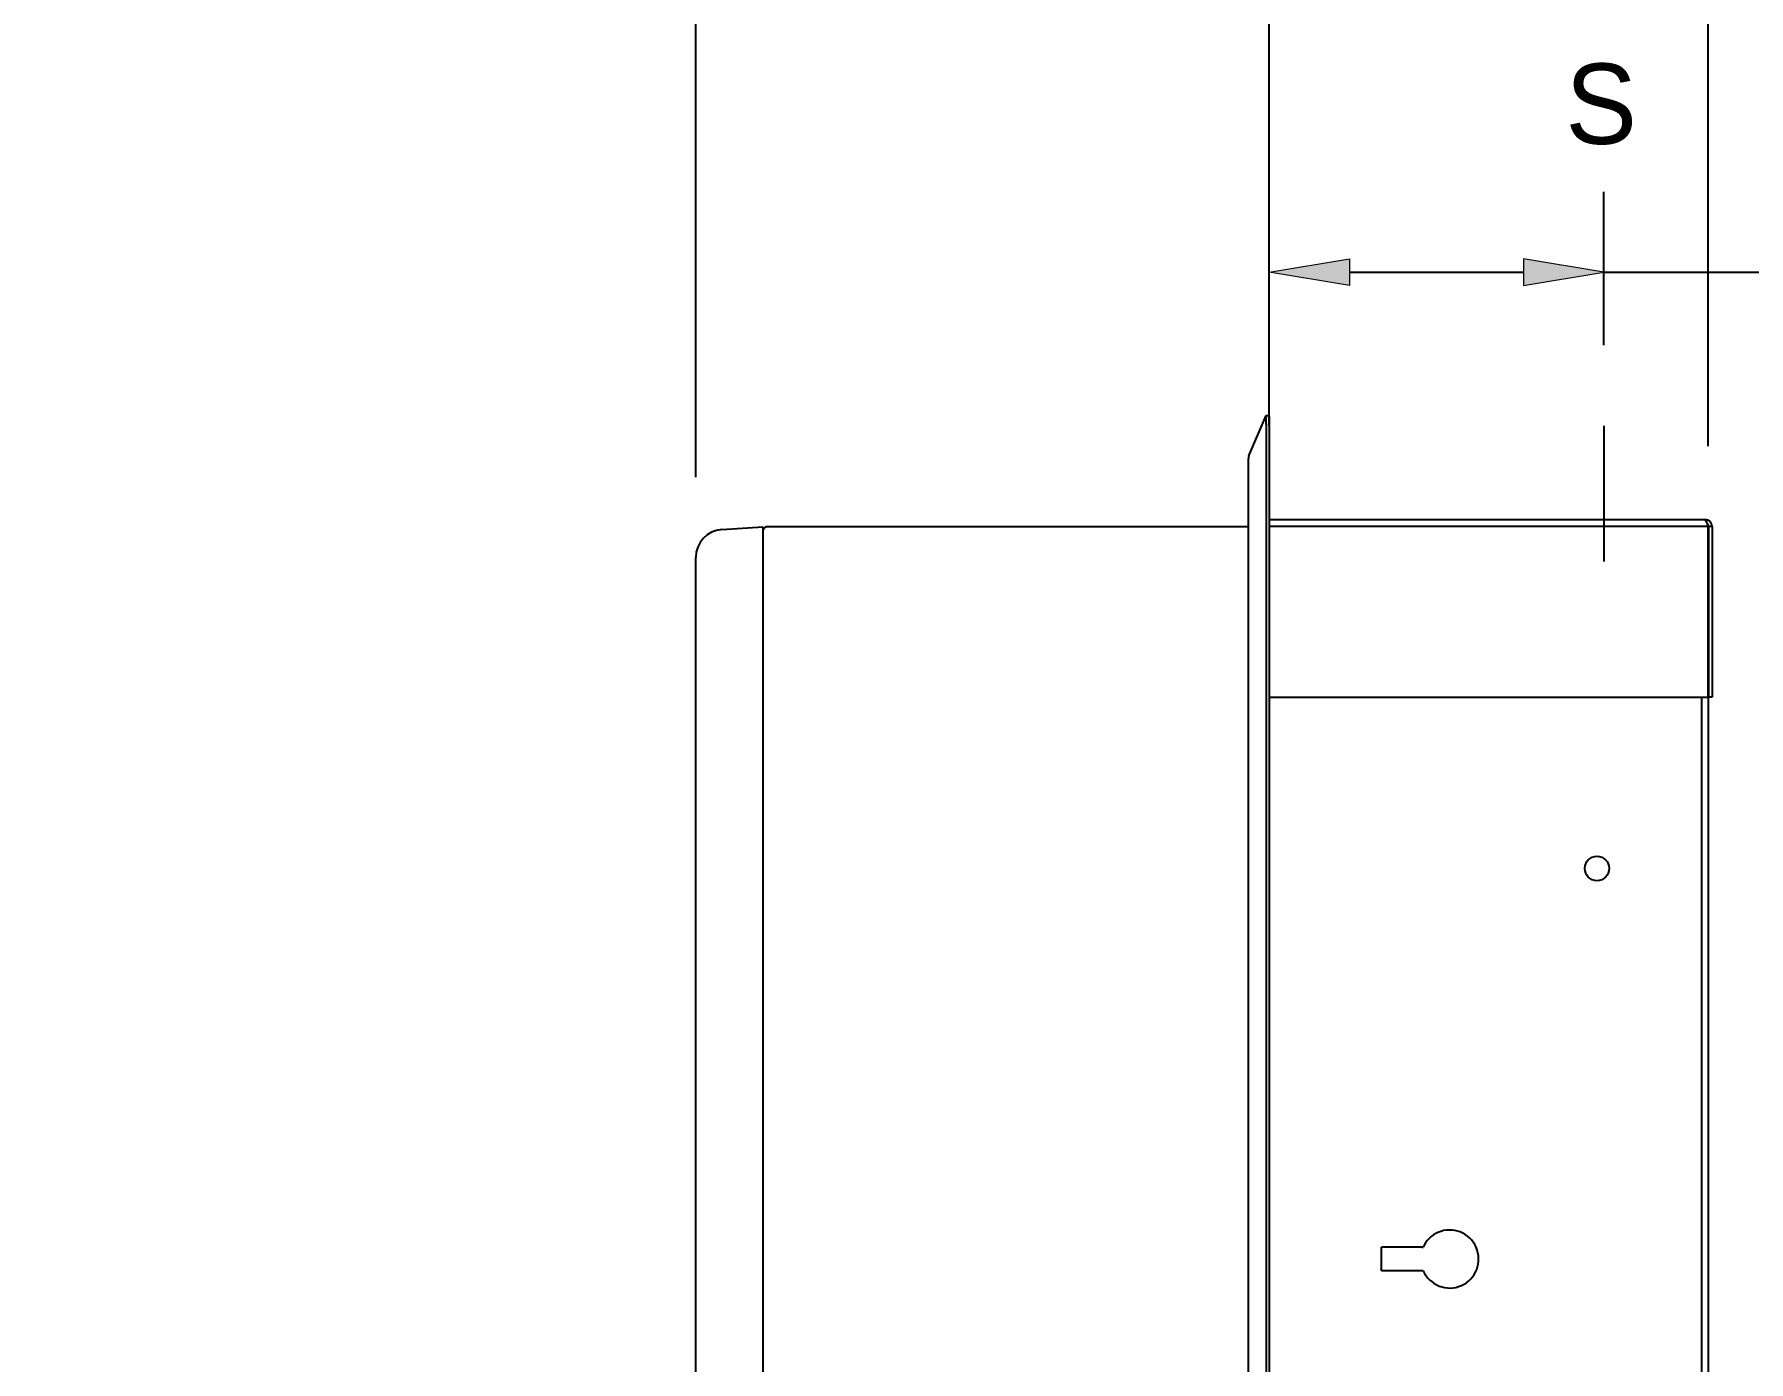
# Model space of a CAD drawing. Header units: inches. Extents: x 0 to 7.98, y 1.62 to 9.38.
# Drawn here: x 4.789 to 6.033, y 7.373 to 8.335 of the extents above; entities that cross this region are included whole.
import ezdxf

# ---------------------------------------------------------------- set-up
doc = ezdxf.new("R2010")
doc.units = ezdxf.units.IN
doc.header["$MEASUREMENT"] = 0
doc.linetypes.add('AI-Linetype-14', pattern=[0.064729, 0.040456, -0.008091, 0.008091, -0.008091])
doc.layers.add('Layer 1', color=7, linetype='Continuous')

# ---------------------------------------------------------------- blocks, each defined once
blk = doc.blocks.new('block 409')
at = {"layer": 'Layer 1', "color": 7, "lineweight": 25, "true_color": 0xffffff}
blk.add_lwpolyline([(5.6849, 8.0582), (5.6849, 8.0516)], dxfattribs=at)
blk = doc.blocks.new('block 410')
at = {"layer": 'Layer 1', "color": 7, "lineweight": 25, "true_color": 0xffffff}
blk.add_lwpolyline([(5.6826, 8.0524), (5.6826, 8.0516)], dxfattribs=at)
blk = doc.blocks.new('block 411')
at = {"layer": 'Layer 1', "color": 7, "lineweight": 25, "true_color": 0xffffff}
blk.add_lwpolyline([(5.6826, 8.0524), (5.6826, 8.0591)], dxfattribs=at)
blk = doc.blocks.new('block 412')
at = {"layer": 'Layer 1', "color": 7, "lineweight": 25, "true_color": 0xffffff}
blk.add_lwpolyline([(5.6826, 8.0591), (5.6826, 8.0591)], dxfattribs=at)
blk = doc.blocks.new('block 413')
at = {"layer": 'Layer 1', "color": 7, "lineweight": 25, "true_color": 0xffffff}
blk.add_lwpolyline([(5.6849, 8.0582), (5.6826, 8.0591)], dxfattribs=at)
blk = doc.blocks.new('block 414')
at = {"layer": 'Layer 1', "color": 7, "lineweight": 25, "true_color": 0xffffff}
blk.add_lwpolyline([(5.6826, 8.0591), (5.6826, 8.0591)], dxfattribs=at)
blk = doc.blocks.new('block 415')
at = {"layer": 'Layer 1', "color": 7, "lineweight": 25, "true_color": 0xffffff}
blk.add_open_spline([(5.6826, 8.0591), (5.6824, 8.0574), (5.6824, 8.0541), (5.6826, 8.0524)], degree=3, dxfattribs=at)
blk = doc.blocks.new('block 416')
at = {"layer": 'Layer 1', "color": 7, "lineweight": 25, "true_color": 0xffffff}
blk.add_lwpolyline([(5.6826, 8.0516), (5.6826, 8.0513)], dxfattribs=at)
blk = doc.blocks.new('block 417')
at = {"layer": 'Layer 1', "color": 7, "lineweight": 25, "true_color": 0xffffff}
blk.add_lwpolyline([(5.6702, 8.0298), (5.6826, 8.0591)], dxfattribs=at)
blk = doc.blocks.new('block 427')
at = {"layer": 'Layer 1', "color": 7, "lineweight": 25, "true_color": 0xffffff}
blk.add_lwpolyline([(5.6849, 8.0516), (5.6849, 3.5355)], dxfattribs=at)
blk = doc.blocks.new('block 428')
at = {"layer": 'Layer 1', "color": 7, "lineweight": 25, "true_color": 0xffffff}
blk.add_lwpolyline([(5.6826, 8.0513), (5.6826, 3.5358)], dxfattribs=at)
blk = doc.blocks.new('block 431')
at = {"layer": 'Layer 1', "color": 7, "lineweight": 25, "true_color": 0xffffff}
blk.add_lwpolyline([(5.6698, 3.5652), (5.6698, 8.0219)], dxfattribs=at)
blk = doc.blocks.new('block 432')
at = {"layer": 'Layer 1', "color": 7, "lineweight": 25, "true_color": 0xffffff}
blk.add_lwpolyline([(5.6698, 8.0219), (5.6698, 8.0278)], dxfattribs=at)
blk = doc.blocks.new('block 433')
at = {"layer": 'Layer 1', "color": 7, "lineweight": 25, "true_color": 0xffffff}
blk.add_open_spline([(5.6702, 8.0298), (5.6699, 8.0293), (5.6697, 8.0284), (5.6698, 8.0278)], degree=3, dxfattribs=at)
blk = doc.blocks.new('block 434')
at = {"layer": 'Layer 1', "color": 7, "lineweight": 25, "true_color": 0xffffff}
blk.add_lwpolyline([(5.7955, 7.4558), (5.7966, 7.4558)], dxfattribs=at)
blk = doc.blocks.new('block 435')
at = {"layer": 'Layer 1', "color": 7, "lineweight": 25, "true_color": 0xffffff}
blk.add_lwpolyline([(5.7966, 7.4388), (5.7955, 7.4388)], dxfattribs=at)
blk = doc.blocks.new('block 436')
at = {"layer": 'Layer 1', "color": 7, "lineweight": 25, "true_color": 0xffffff}
blk.add_open_spline([(5.7966, 7.4388), (5.8013, 7.4281), (5.8137, 7.4233), (5.8243, 7.428), (5.8349, 7.4327), (5.8397, 7.4451), (5.835, 7.4558), (5.8304, 7.4664), (5.8179, 7.4712), (5.8073, 7.4665), (5.803, 7.4649), (5.7982, 7.46), (5.7966, 7.4558)], degree=3, knots=[0, 0, 0, 0, 1, 1, 1, 2, 2, 2, 3, 3, 3, 4, 4, 4, 4], dxfattribs=at)
blk = doc.blocks.new('block 437')
at = {"layer": 'Layer 1', "color": 7, "lineweight": 25, "true_color": 0xffffff}
blk.add_open_spline([(5.9315, 7.7305), (5.9315, 7.7354), (5.9275, 7.7393), (5.9226, 7.7393), (5.9177, 7.7393), (5.9138, 7.7354), (5.9138, 7.7305), (5.9138, 7.7256), (5.9177, 7.7216), (5.9226, 7.7216), (5.9275, 7.7216), (5.9315, 7.7256), (5.9315, 7.7305), (5.9315, 7.7305), (5.9315, 7.7305), (5.9315, 7.7305), (5.9315, 7.7305), (5.9315, 7.7305), (5.9315, 7.7305)], degree=3, knots=[0, 0, 0, 0, 1, 1, 1, 2, 2, 2, 3, 3, 3, 4, 4, 4, 5, 5, 5, 6, 6, 6, 6], dxfattribs=at)
blk = doc.blocks.new('block 441')
at = {"layer": 'Layer 1', "color": 7, "lineweight": 25, "true_color": 0xffffff}
blk.add_lwpolyline([(6.0035, 7.9024), (6.0033, 7.9024)], dxfattribs=at)
blk = doc.blocks.new('block 442')
at = {"layer": 'Layer 1', "color": 7, "lineweight": 25, "true_color": 0xffffff}
blk.add_lwpolyline([(6.0035, 3.7323), (6.0035, 7.8548)], dxfattribs=at)
blk = doc.blocks.new('block 444')
at = {"layer": 'Layer 1', "color": 7, "lineweight": 25, "true_color": 0xffffff}
blk.add_lwpolyline([(6.0033, 7.8548), (6.0033, 7.9784)], dxfattribs=at)
blk = doc.blocks.new('block 445')
at = {"layer": 'Layer 1', "color": 7, "lineweight": 25, "true_color": 0xffffff}
blk.add_lwpolyline([(5.6849, 7.8548), (6.0033, 7.8548)], dxfattribs=at)
blk = doc.blocks.new('block 446')
at = {"layer": 'Layer 1', "color": 7, "lineweight": 25, "true_color": 0xffffff}
blk.add_lwpolyline([(5.6849, 7.9835), (6.0011, 7.9835)], dxfattribs=at)
blk = doc.blocks.new('block 447')
at = {"layer": 'Layer 1', "color": 7, "lineweight": 25, "true_color": 0xffffff}
blk.add_open_spline([(6.0033, 7.9784), (6.0031, 7.98), (6.0021, 7.9823), (6.0011, 7.9835)], degree=3, dxfattribs=at)
blk = doc.blocks.new('block 448')
at = {"layer": 'Layer 1', "color": 7, "lineweight": 25, "true_color": 0xffffff}
blk.add_lwpolyline([(6.0061, 7.9784), (6.0061, 7.8548)], dxfattribs=at)
blk = doc.blocks.new('block 449')
at = {"layer": 'Layer 1', "color": 7, "lineweight": 25, "true_color": 0xffffff}
blk.add_lwpolyline([(6.0061, 7.8548), (6.0035, 7.8548)], dxfattribs=at)
blk = doc.blocks.new('block 450')
at = {"layer": 'Layer 1', "color": 7, "lineweight": 25, "true_color": 0xffffff}
blk.add_lwpolyline([(6.0035, 7.9784), (6.0035, 7.8548)], dxfattribs=at)
blk = doc.blocks.new('block 451')
at = {"layer": 'Layer 1', "color": 7, "lineweight": 25, "true_color": 0xffffff}
blk.add_lwpolyline([(6.0061, 7.9784), (6.0035, 7.9784)], dxfattribs=at)
blk = doc.blocks.new('block 452')
at = {"layer": 'Layer 1', "color": 7, "lineweight": 25, "true_color": 0xffffff}
blk.add_lwpolyline([(6.0035, 7.9784), (6.0033, 7.9794), (6.0028, 7.9802), (6.0028, 7.9802)], dxfattribs=at)
blk = doc.blocks.new('block 453')
at = {"layer": 'Layer 1', "color": 7, "lineweight": 25, "true_color": 0xffffff}
blk.add_open_spline([(6.0061, 7.9784), (6.0061, 7.9812), (6.0039, 7.9835), (6.0011, 7.9835), (6.0011, 7.9835), (6.0011, 7.9835), (6.0011, 7.9835)], degree=3, knots=[0, 0, 0, 0, 1, 1, 1, 2, 2, 2, 2], dxfattribs=at)
blk = doc.blocks.new('block 454')
at = {"layer": 'Layer 1', "color": 7, "lineweight": 25, "true_color": 0xffffff}
blk.add_lwpolyline([(6.0033, 7.9784), (6.0033, 7.9784)], dxfattribs=at)
blk = doc.blocks.new('block 485')
at = {"layer": 'Layer 1', "color": 7, "lineweight": 25, "true_color": 0xffffff}
blk.add_lwpolyline([(5.3175, 7.9581), (5.3175, 6.6383)], dxfattribs=at)
blk = doc.blocks.new('block 488')
at = {"layer": 'Layer 1', "color": 7, "lineweight": 25, "true_color": 0xffffff}
blk.add_lwpolyline([(5.2877, 7.9762), (5.3175, 7.9783)], dxfattribs=at)
blk = doc.blocks.new('block 489')
at = {"layer": 'Layer 1', "color": 7, "lineweight": 25, "true_color": 0xffffff}
blk.add_lwpolyline([(5.3175, 7.9783), (5.3175, 7.9581)], dxfattribs=at)
blk = doc.blocks.new('block 490')
at = {"layer": 'Layer 1', "color": 7, "lineweight": 25, "true_color": 0xffffff}
blk.add_lwpolyline([(5.2689, 6.6404), (5.2689, 7.956)], dxfattribs=at)
blk = doc.blocks.new('block 492')
at = {"layer": 'Layer 1', "color": 7, "lineweight": 25, "true_color": 0xffffff}
blk.add_open_spline([(5.2877, 7.9762), (5.2772, 7.9756), (5.2688, 7.9666), (5.2689, 7.956)], degree=3, dxfattribs=at)
blk = doc.blocks.new('block 500')
at = {"layer": 'Layer 1', "color": 7, "lineweight": 25, "true_color": 0xffffff}
blk.add_lwpolyline([(5.6698, 7.9783), (5.3207, 7.9783)], dxfattribs=at)
blk = doc.blocks.new('block 501')
at = {"layer": 'Layer 1', "color": 7, "lineweight": 25, "true_color": 0xffffff}
blk.add_open_spline([(5.3207, 7.9783), (5.3199, 7.9783), (5.3188, 7.9778), (5.3183, 7.9772)], degree=3, dxfattribs=at)
blk = doc.blocks.new('block 502')
at = {"layer": 'Layer 1', "color": 7, "lineweight": 25, "true_color": 0xffffff}
blk.add_open_spline([(5.3183, 7.9772), (5.3178, 7.9767), (5.3174, 7.9757), (5.3175, 7.975)], degree=3, dxfattribs=at)
blk = doc.blocks.new('block 503')
at = {"layer": 'Layer 1', "color": 7, "lineweight": 25, "true_color": 0xffffff}
blk.add_lwpolyline([(5.9986, 3.7323), (5.9986, 7.8548)], dxfattribs=at)
blk = doc.blocks.new('block 504')
at = {"layer": 'Layer 1', "color": 7, "lineweight": 25, "true_color": 0xffffff}
blk.add_lwpolyline([(6.0033, 7.9784), (5.6849, 7.9784)], dxfattribs=at)
blk = doc.blocks.new('block 506')
at = {"layer": 'Layer 1', "color": 7, "lineweight": 25, "true_color": 0xffffff}
blk.add_lwpolyline([(5.7966, 7.4388), (5.7663, 7.4388)], dxfattribs=at)
blk = doc.blocks.new('block 507')
at = {"layer": 'Layer 1', "color": 7, "lineweight": 25, "true_color": 0xffffff}
blk.add_lwpolyline([(5.7663, 7.4388), (5.7663, 7.4558)], dxfattribs=at)
blk = doc.blocks.new('block 508')
at = {"layer": 'Layer 1', "color": 7, "lineweight": 25, "true_color": 0xffffff}
blk.add_lwpolyline([(5.7966, 7.4558), (5.7663, 7.4558)], dxfattribs=at)
blk = doc.blocks.new('block 562')
at = {"layer": 'Layer 1', "color": 7, "lineweight": 25, "true_color": 0xffffff}
blk.add_lwpolyline([(5.6849, 8.1164), (5.6849, 8.5276)], dxfattribs=at)
blk = doc.blocks.new('block 563')
at = {"layer": 'Layer 1', "color": 7, "lineweight": 25, "true_color": 0xffffff}
blk.add_lwpolyline([(6.0033, 8.0367), (6.0033, 8.5276)], dxfattribs=at)
blk = doc.blocks.new('block 564')
at = {"layer": 'Layer 1', "color": 7, "lineweight": 25, "true_color": 0xffffff}
blk.add_lwpolyline([(5.7432, 8.4693), (5.945, 8.4693)], dxfattribs=at)
blk = doc.blocks.new('block 565')
at = {"layer": 'Layer 1', "color": 7, "lineweight": 25, "true_color": 0xffffff}
blk.add_lwpolyline([(6.0033, 8.4693), (6.0615, 8.4693)], dxfattribs=at)
blk = doc.blocks.new('block 566')
at = {"layer": 'Layer 1', "true_color": 0xffffff}
h = blk.add_hatch(color=7, dxfattribs=at)
h.dxf.hatch_style = 2
h.paths.add_polyline_path([(5.7432, 8.479), (5.7432, 8.4596), (5.6849, 8.4693)])
at = {"layer": 'Layer 1', "lineweight": 0}
blk.add_lwpolyline([(5.7432, 8.479), (5.7432, 8.4596), (5.6849, 8.4693), (5.7432, 8.479)], dxfattribs=at)
blk = doc.blocks.new('block 567')
at = {"layer": 'Layer 1', "true_color": 0xffffff}
h = blk.add_hatch(color=7, dxfattribs=at)
h.dxf.hatch_style = 2
h.paths.add_polyline_path([(5.945, 8.479), (5.945, 8.4596), (6.0033, 8.4693)])
at = {"layer": 'Layer 1', "lineweight": 0}
blk.add_lwpolyline([(5.945, 8.479), (5.945, 8.4596), (6.0033, 8.4693), (5.945, 8.479)], dxfattribs=at)
blk = doc.blocks.new('block 568')
at = {"layer": 'Layer 1', "color": 7, "true_color": 0xffffff, "char_height": 0.058256, "attachment_point": 7}
for s, insert in [('\\fMyriad Pro|b0|i0|c0|p34;\\W1;3 15/16"', (6.0934, 8.504)), ('\\fMyriad Pro|b0|i0|c0|p34;\\W1; [100mm]', (6.0837, 8.3958))]:
    blk.add_mtext(s, dxfattribs=dict(at, insert=insert))
blk = doc.blocks.new('block 569')
at = {"layer": 'Layer 1', "color": 7, "lineweight": 25, "true_color": 0xffffff}
blk.add_lwpolyline([(5.6849, 8.0582), (5.6849, 8.0582)], dxfattribs=at)
blk = doc.blocks.new('block 570')
at = {"layer": 'Layer 1', "color": 7, "lineweight": 25, "true_color": 0xffffff}
blk.add_lwpolyline([(6.0033, 7.9784), (6.0033, 7.9784)], dxfattribs=at)
blk = doc.blocks.new('block 571')
at = {"layer": 'Layer 1', "color": 7, "lineweight": 25, "true_color": 0xffffff}
blk.add_lwpolyline([(6.0033, 8.4693), (6.0033, 8.4693)], dxfattribs=at)
blk = doc.blocks.new('block 561')
at = {"layer": 'Layer 1'}
for name in ['block 568', 'block 562', 'block 563', 'block 566', 'block 567', 'block 564', 'block 565', 'block 571', 'block 569', 'block 570']:
    blk.add_blockref(name, (0, 0), dxfattribs=at)
blk = doc.blocks.new('block 573')
at = {"layer": 'Layer 1', "color": 7, "lineweight": 25, "true_color": 0xffffff}
blk.add_lwpolyline([(5.6849, 8.1099), (5.6849, 8.5276)], dxfattribs=at)
blk = doc.blocks.new('block 574')
at = {"layer": 'Layer 1', "color": 7, "lineweight": 25, "true_color": 0xffffff}
blk.add_lwpolyline([(5.2689, 8.0143), (5.2689, 8.5276)], dxfattribs=at)
blk = doc.blocks.new('block 575')
at = {"layer": 'Layer 1', "color": 7, "lineweight": 25, "true_color": 0xffffff}
blk.add_lwpolyline([(5.6267, 8.4693), (5.3272, 8.4693)], dxfattribs=at)
blk = doc.blocks.new('block 576')
at = {"layer": 'Layer 1', "color": 7, "lineweight": 25, "true_color": 0xffffff}
blk.add_lwpolyline([(5.2689, 8.4693), (5.2107, 8.4693)], dxfattribs=at)
blk = doc.blocks.new('block 577')
at = {"layer": 'Layer 1', "true_color": 0xffffff}
h = blk.add_hatch(color=7, dxfattribs=at)
h.dxf.hatch_style = 2
h.paths.add_polyline_path([(5.6267, 8.479), (5.6267, 8.4596), (5.6849, 8.4693)])
at = {"layer": 'Layer 1', "lineweight": 0}
blk.add_lwpolyline([(5.6267, 8.479), (5.6267, 8.4596), (5.6849, 8.4693), (5.6267, 8.479)], dxfattribs=at)
blk = doc.blocks.new('block 578')
at = {"layer": 'Layer 1', "true_color": 0xffffff}
h = blk.add_hatch(color=7, dxfattribs=at)
h.dxf.hatch_style = 2
h.paths.add_polyline_path([(5.3272, 8.479), (5.3272, 8.4596), (5.2689, 8.4693)])
at = {"layer": 'Layer 1', "lineweight": 0}
blk.add_lwpolyline([(5.3272, 8.479), (5.3272, 8.4596), (5.2689, 8.4693), (5.3272, 8.479)], dxfattribs=at)
blk = doc.blocks.new('block 579')
at = {"layer": 'Layer 1', "color": 7, "true_color": 0xffffff, "insert": (4.8251, 8.5234), "char_height": 0.058256, "attachment_point": 7}
blk.add_mtext('\\fMyriad Pro|b0|i0|c0|p34;\\W1;5 1/8"', dxfattribs=at)
blk = doc.blocks.new('block 580')
at = {"layer": 'Layer 1', "color": 7, "true_color": 0xffffff, "insert": (4.7835, 8.3764), "char_height": 0.058256, "attachment_point": 7}
blk.add_mtext('\\fMyriad Pro|b0|i0|c0|p34;\\W1;[130mm]', dxfattribs=at)
blk = doc.blocks.new('block 581')
at = {"layer": 'Layer 1', "color": 7, "lineweight": 25, "true_color": 0xffffff}
blk.add_lwpolyline([(5.6849, 8.0516), (5.6849, 8.0516)], dxfattribs=at)
blk = doc.blocks.new('block 582')
at = {"layer": 'Layer 1', "color": 7, "lineweight": 25, "true_color": 0xffffff}
blk.add_lwpolyline([(5.2689, 7.956), (5.2689, 7.956)], dxfattribs=at)
blk = doc.blocks.new('block 583')
at = {"layer": 'Layer 1', "color": 7, "lineweight": 25, "true_color": 0xffffff}
blk.add_lwpolyline([(5.2689, 8.4693), (5.2689, 8.4693)], dxfattribs=at)
blk = doc.blocks.new('block 572')
at = {"layer": 'Layer 1'}
for name in ['block 579', 'block 574', 'block 573', 'block 578', 'block 577', 'block 576', 'block 583', 'block 575', 'block 580', 'block 581', 'block 582']:
    blk.add_blockref(name, (0, 0), dxfattribs=at)
blk = doc.blocks.new('block 584')
at = {"layer": 'Layer 1', "color": 7, "linetype": 'AI-Linetype-14', "lineweight": 25, "true_color": 0xffffff}
blk.add_lwpolyline([(5.9277, 8.0516), (5.9277, 7.9532)], dxfattribs=at)
blk = doc.blocks.new('block 586')
at = {"layer": 'Layer 1', "color": 7, "lineweight": 25, "true_color": 0xffffff}
blk.add_lwpolyline([(5.6849, 8.1164), (5.6849, 8.2213)], dxfattribs=at)
blk = doc.blocks.new('block 587')
at = {"layer": 'Layer 1', "color": 7, "lineweight": 25, "true_color": 0xffffff}
blk.add_lwpolyline([(5.9277, 8.1099), (5.9277, 8.2213)], dxfattribs=at)
blk = doc.blocks.new('block 588')
at = {"layer": 'Layer 1', "color": 7, "lineweight": 25, "true_color": 0xffffff}
blk.add_lwpolyline([(5.7432, 8.163), (5.8694, 8.163)], dxfattribs=at)
blk = doc.blocks.new('block 589')
at = {"layer": 'Layer 1', "color": 7, "lineweight": 25, "true_color": 0xffffff}
blk.add_lwpolyline([(5.9277, 8.163), (6.1249, 8.163)], dxfattribs=at)
blk = doc.blocks.new('block 590')
at = {"layer": 'Layer 1', "true_color": 0xffffff}
h = blk.add_hatch(color=7, dxfattribs=at)
h.dxf.hatch_style = 2
h.paths.add_polyline_path([(5.7432, 8.1727), (5.7432, 8.1533), (5.6849, 8.163)])
at = {"layer": 'Layer 1', "lineweight": 0}
blk.add_lwpolyline([(5.7432, 8.1727), (5.7432, 8.1533), (5.6849, 8.163), (5.7432, 8.1727)], dxfattribs=at)
blk = doc.blocks.new('block 591')
at = {"layer": 'Layer 1', "true_color": 0xffffff}
h = blk.add_hatch(color=7, dxfattribs=at)
h.dxf.hatch_style = 2
h.paths.add_polyline_path([(5.8694, 8.1727), (5.8694, 8.1533), (5.9277, 8.163)])
at = {"layer": 'Layer 1', "lineweight": 0}
blk.add_lwpolyline([(5.8694, 8.1727), (5.8694, 8.1533), (5.9277, 8.163), (5.8694, 8.1727)], dxfattribs=at)
blk = doc.blocks.new('block 592')
at = {"layer": 'Layer 1', "color": 7, "true_color": 0xffffff, "char_height": 0.058256, "attachment_point": 7}
for s, insert in [('\\fMyriad Pro|b0|i0|c0|p34;\\W1;3"', (6.2996, 8.1977)), ('\\fMyriad Pro|b0|i0|c0|p34;\\W1; [75mm]', (6.1471, 8.0951))]:
    blk.add_mtext(s, dxfattribs=dict(at, insert=insert))
blk = doc.blocks.new('block 593')
at = {"layer": 'Layer 1', "color": 7, "lineweight": 25, "true_color": 0xffffff}
blk.add_lwpolyline([(5.6849, 8.0582), (5.6849, 8.0582)], dxfattribs=at)
blk = doc.blocks.new('block 594')
at = {"layer": 'Layer 1', "color": 7, "lineweight": 25, "true_color": 0xffffff}
blk.add_lwpolyline([(5.9277, 8.0516), (5.9277, 8.0516)], dxfattribs=at)
blk = doc.blocks.new('block 595')
at = {"layer": 'Layer 1', "color": 7, "lineweight": 25, "true_color": 0xffffff}
blk.add_lwpolyline([(5.9277, 8.163), (5.9277, 8.163)], dxfattribs=at)
blk = doc.blocks.new('block 585')
at = {"layer": 'Layer 1'}
for name in ['block 592', 'block 586', 'block 587', 'block 590', 'block 591', 'block 588', 'block 589', 'block 595', 'block 593', 'block 594']:
    blk.add_blockref(name, (0, 0), dxfattribs=at)
blk = doc.blocks.new('block 596')
at = {"layer": 'Layer 1', "color": 7, "lineweight": 25, "true_color": 0xffffff}
blk.add_lwpolyline([(5.6849, 8.0516), (5.6849, 9.2493)], dxfattribs=at)
blk = doc.blocks.new('block 609')
at = {"layer": 'Layer 1', "color": 7, "lineweight": 25, "true_color": 0xffffff}
blk.add_lwpolyline([(6.0011, 7.9835), (6.0011, 7.9835)], dxfattribs=at)
blk = doc.blocks.new('block 601')
at = {"layer": 'Layer 1'}
blk.add_blockref('block 609', (0, 0), dxfattribs=at)
blk = doc.blocks.new('block 638')
at = {"layer": 'Layer 1', "color": 7, "true_color": 0xffffff, "insert": (5.8997, 8.2551), "char_height": 0.058256, "attachment_point": 7}
blk.add_mtext('\\fMyriad Pro|b0|i0|c0|p34;\\W1;S', dxfattribs=at)

msp = doc.modelspace()

# ---------------------------------------------------------------- block references
at = {"layer": 'Layer 1'}
for name in ['block 596', 'block 572', 'block 561', 'block 638', 'block 585', 'block 417', 'block 415', 'block 411', 'block 412', 'block 413', 'block 414', 'block 410', 'block 416', 'block 428', 'block 409', 'block 427', 'block 584', 'block 433', 'block 432', 'block 431', 'block 492', 'block 488', 'block 502', 'block 489', 'block 501', 'block 500', 'block 446', 'block 504', 'block 447', 'block 453', 'block 601', 'block 452', 'block 444', 'block 454', 'block 450', 'block 451', 'block 448', 'block 490', 'block 485', 'block 441', 'block 445', 'block 503', 'block 442', 'block 449', 'block 437', 'block 436', 'block 507', 'block 508', 'block 434', 'block 506', 'block 435']:
    msp.add_blockref(name, (0, 0), dxfattribs=at)

doc.saveas('drawing.dxf')
